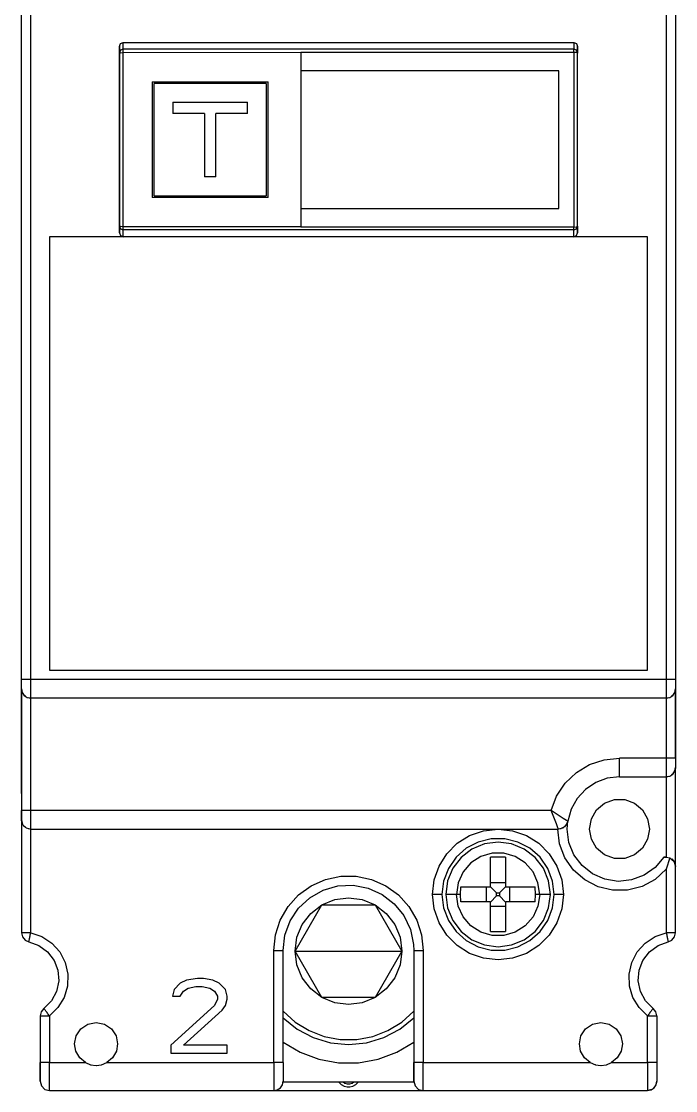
# Model space of a CAD drawing. Header units: millimetres. Extents: x 0 to 35, y 0 to 140.
# Drawn here: x 0 to 35, y 0 to 57.2 of the extents above; entities that cross this region are included whole.
import ezdxf

# ---------------------------------------------------------------- set-up
doc = ezdxf.new("R2010")
doc.units = ezdxf.units.MM

# ---------------------------------------------------------------- blocks, each defined once
blk = doc.blocks.new('CHINT_bea63aa660085c2e9acb152fd5084eff_FACE_0')
at = {"color": 141, "linetype": 'Continuous', "true_color": 0x40d9ff}
for p, q in [((29.75, 46.276), (29.75, 55.524)), ((7, 54), (13.2, 54)), ((13.1, 53.9), (7.1, 53.9)), ((8.1, 52.9), (12.1, 52.9)), ((9.8, 52.3), (8.1, 52.3)), ((12.1, 52.3), (10.4, 52.3)), ((10.4, 48.9), (9.8, 48.9)), ((13.2, 47.8), (7, 47.8)), ((7.1, 47.9), (13.1, 47.9)), ((14.95, 46.227), (5.45, 46.23)), ((0, 15.9), (0, 22)), ((0.212, 21.091), (0.116, 21.18)), ((34.884, 21.18), (34.788, 21.091)), ((35, 17.3), (34.98, 17.159)), ((32, 16.8), (34.5, 16.8)), ((34.641, 16.82), (34.5, 16.8)), ((34.5, 16.8), (34.5, 12.5)), ((34.884, 16.98), (34.788, 16.891)), ((29.2, 14), (29.232, 14.424)), ((0.212, 14.091), (0.116, 14.18)), ((0.202, 14.099), (0.202, 14.099)), ((0.5, 14), (0.359, 14.02)), ((0.5, 14), (28.738, 14)), ((0.5, 8.449), (0.5, 14)), ((28.873, 14.018), (28.738, 14)), ((25.9, 12.486), (25.1, 12.486)), ((34.5, 12.5), (34.364, 12.5)), ((34.5, 12.5), (34.696, 12.46)), ((34.5, 11.846), (34.5, 8.449)), ((24.872, 10.9), (24.872, 10.1)), ((25.423, 10.577), (25.094, 10.906)), ((25.9, 11.128), (25.1, 11.128)), ((25.906, 10.906), (25.577, 10.577)), ((26.128, 10.1), (26.128, 10.9)), ((25.094, 10.094), (25.423, 10.423)), ((25.423, 10.577), (25.577, 10.577)), ((25.423, 10.423), (25.423, 10.577)), ((25.577, 10.423), (25.423, 10.423)), ((25.577, 10.577), (25.577, 10.423)), ((25.577, 10.423), (25.906, 10.094)), ((25.1, 9.872), (25.9, 9.872)), ((25.1, 8.514), (25.9, 8.514)), ((14, 1.5), (14, 7.5)), ((1, 4), (1, 1.5)), ((3.692, 1.392), (3.706, 1.388)), ((4, 1.35), (4.011, 1.35)), ((4.294, 1.388), (4.294, 1.388)), ((30.692, 1.392), (30.706, 1.388)), ((31, 1.35), (31.011, 1.35)), ((31.294, 1.388), (31.294, 1.388)), ((13.999, 0.466), (21.001, 0.466))]:
    blk.add_line(p, q, dxfattribs=at)
for points in [[(0, 22), (0, 118), (0, 118)], [(0.5, 118), (34.5, 118), (34.5, 22), (0.5, 22), (0.5, 118)], [(35, 118), (35, 22), (35, 22), (35, 17.8), (35, 17.8), (35, 21.5), (34.98, 21.359)], [(5.25, 55.893), (5.308, 56.038), (5.45, 56.1)], [(5.45, 56.1), (29.55, 56.1), (29.55, 55.737), (5.45, 55.737), (5.45, 56.1)], [(29.55, 56.1), (29.692, 56.038), (29.75, 55.893)], [(5.25, 55.545), (5.25, 55.893), (5.25, 45.907), (5.25, 46.255)], [(5.45, 55.737), (5.309, 55.681), (5.25, 55.545)], [(5.25, 55.489), (5.309, 55.546), (5.45, 55.57)], [(5.25, 55.489), (5.25, 55.494), (5.25, 55.5), (5.25, 55.505), (5.25, 55.51), (5.25, 55.515), (5.25, 55.52), (5.25, 55.524), (5.25, 55.528), (5.25, 55.532), (5.25, 55.535), (5.25, 55.538), (5.25, 55.54), (5.25, 55.543), (5.25, 55.545)], [(5.25, 55.545), (5.25, 55.524), (5.25, 55.489)], [(5.45, 55.57), (5.45, 55.587), (5.45, 55.604), (5.45, 55.619), (5.45, 55.635), (5.45, 55.649), (5.45, 55.663), (5.45, 55.676), (5.45, 55.687), (5.45, 55.698), (5.45, 55.708), (5.45, 55.717), (5.45, 55.725), (5.45, 55.732), (5.45, 55.737)], [(5.45, 55.57), (14.95, 55.573), (14.95, 55.589), (29.55, 55.589), (29.55, 46.211), (14.95, 46.211), (14.95, 46.217)], [(5.45, 50.9), (5.45, 51.243), (5.45, 51.587), (5.45, 51.929), (5.45, 52.271), (5.45, 52.611), (5.45, 52.95), (5.45, 53.287), (5.45, 53.622), (5.45, 53.954), (5.45, 54.284), (5.45, 54.611), (5.45, 54.934), (5.45, 55.254), (5.45, 55.57)], [(14.95, 55.574), (14.95, 55.258), (14.95, 54.938), (14.95, 54.614), (14.95, 54.287), (14.95, 53.957), (14.95, 53.624), (14.95, 53.289), (14.95, 52.952), (14.95, 52.613), (14.95, 52.272), (14.95, 51.93), (14.95, 51.587), (14.95, 51.244), (14.95, 50.9)], [(29.55, 55.589), (29.55, 55.604), (29.55, 55.619), (29.55, 55.633), (29.55, 55.646), (29.55, 55.659), (29.55, 55.671), (29.55, 55.682), (29.55, 55.693), (29.55, 55.702), (29.55, 55.711), (29.55, 55.719), (29.55, 55.726), (29.55, 55.732), (29.55, 55.737)], [(29.75, 55.545), (29.691, 55.681), (29.55, 55.737)], [(29.55, 55.589), (29.696, 55.572), (29.75, 55.524)], [(29.75, 46.255), (29.75, 45.907), (29.75, 55.893), (29.75, 55.545)], [(29.75, 55.545), (29.75, 55.544), (29.75, 55.543), (29.75, 55.542), (29.75, 55.541), (29.75, 55.539), (29.75, 55.538), (29.75, 55.537), (29.75, 55.535), (29.75, 55.533), (29.75, 55.532), (29.75, 55.53), (29.75, 55.528), (29.75, 55.526), (29.75, 55.524)], [(5.25, 46.311), (5.25, 46.936), (5.25, 47.575), (5.25, 48.225), (5.25, 48.886), (5.25, 49.553), (5.25, 50.225), (5.25, 50.9), (5.25, 51.575), (5.25, 52.247), (5.25, 52.914), (5.25, 53.575), (5.25, 54.225), (5.25, 54.864), (5.25, 55.489)], [(14.95, 47.211), (28.75, 47.211), (28.75, 54.589), (14.95, 54.589)], [(7, 54), (7, 53.784), (7, 53.566), (7, 53.347), (7, 53.128), (7, 52.907), (7, 52.686), (7, 52.465), (7, 52.242), (7, 52.019), (7, 51.796), (7, 51.572), (7, 51.348), (7, 51.124), (7, 50.9)], [(7.1, 50.9), (7.1, 51.116), (7.1, 51.332), (7.1, 51.548), (7.1, 51.763), (7.1, 51.979), (7.1, 52.194), (7.1, 52.409), (7.1, 52.623), (7.1, 52.837), (7.1, 53.051), (7.1, 53.264), (7.1, 53.477), (7.1, 53.689), (7.1, 53.9)], [(13.1, 53.9), (13.1, 53.689), (13.1, 53.477), (13.1, 53.264), (13.1, 53.051), (13.1, 52.837), (13.1, 52.623), (13.1, 52.409), (13.1, 52.194), (13.1, 51.979), (13.1, 51.763), (13.1, 51.548), (13.1, 51.332), (13.1, 51.116), (13.1, 50.9)], [(13.2, 50.9), (13.2, 51.124), (13.2, 51.348), (13.2, 51.572), (13.2, 51.796), (13.2, 52.019), (13.2, 52.242), (13.2, 52.465), (13.2, 52.686), (13.2, 52.907), (13.2, 53.128), (13.2, 53.347), (13.2, 53.566), (13.2, 53.784), (13.2, 54)], [(8.1, 52.9), (8.1, 52.857), (8.1, 52.814), (8.1, 52.772), (8.1, 52.729), (8.1, 52.686), (8.1, 52.643), (8.1, 52.6), (8.1, 52.558), (8.1, 52.515), (8.1, 52.472), (8.1, 52.429), (8.1, 52.386), (8.1, 52.343), (8.1, 52.3)], [(12.1, 52.3), (12.1, 52.343), (12.1, 52.386), (12.1, 52.429), (12.1, 52.472), (12.1, 52.515), (12.1, 52.558), (12.1, 52.6), (12.1, 52.643), (12.1, 52.686), (12.1, 52.729), (12.1, 52.772), (12.1, 52.814), (12.1, 52.857), (12.1, 52.9)], [(9.8, 52.3), (9.8, 52.2), (9.8, 52.101), (9.8, 52.001), (9.8, 51.901), (9.8, 51.801), (9.8, 51.701), (9.8, 51.601), (9.8, 51.501), (9.8, 51.401), (9.8, 51.301), (9.8, 51.2), (9.8, 51.1), (9.8, 51), (9.8, 50.9)], [(10.4, 50.9), (10.4, 51), (10.4, 51.1), (10.4, 51.2), (10.4, 51.301), (10.4, 51.401), (10.4, 51.501), (10.4, 51.601), (10.4, 51.701), (10.4, 51.801), (10.4, 51.901), (10.4, 52.001), (10.4, 52.101), (10.4, 52.2), (10.4, 52.3)], [(5.45, 46.23), (5.45, 46.546), (5.45, 46.866), (5.45, 47.189), (5.45, 47.516), (5.45, 47.846), (5.45, 48.178), (5.45, 48.513), (5.45, 48.85), (5.45, 49.189), (5.45, 49.529), (5.45, 49.871), (5.45, 50.213), (5.45, 50.557), (5.45, 50.9)], [(7, 50.9), (7, 50.676), (7, 50.452), (7, 50.228), (7, 50.004), (7, 49.781), (7, 49.558), (7, 49.335), (7, 49.114), (7, 48.893), (7, 48.672), (7, 48.453), (7, 48.234), (7, 48.016), (7, 47.8)], [(7.1, 47.9), (7.1, 48.111), (7.1, 48.323), (7.1, 48.536), (7.1, 48.749), (7.1, 48.963), (7.1, 49.177), (7.1, 49.391), (7.1, 49.606), (7.1, 49.821), (7.1, 50.037), (7.1, 50.252), (7.1, 50.468), (7.1, 50.684), (7.1, 50.9)], [(9.8, 50.9), (9.8, 50.757), (9.8, 50.613), (9.8, 50.47), (9.8, 50.327), (9.8, 50.184), (9.8, 50.04), (9.8, 49.897), (9.8, 49.755), (9.8, 49.612), (9.8, 49.469), (9.8, 49.327), (9.8, 49.184), (9.8, 49.042), (9.8, 48.9)], [(10.4, 48.9), (10.4, 49.042), (10.4, 49.184), (10.4, 49.327), (10.4, 49.469), (10.4, 49.612), (10.4, 49.755), (10.4, 49.897), (10.4, 50.04), (10.4, 50.184), (10.4, 50.327), (10.4, 50.47), (10.4, 50.613), (10.4, 50.757), (10.4, 50.9)], [(13.1, 50.9), (13.1, 50.684), (13.1, 50.468), (13.1, 50.252), (13.1, 50.037), (13.1, 49.821), (13.1, 49.606), (13.1, 49.391), (13.1, 49.177), (13.1, 48.963), (13.1, 48.749), (13.1, 48.536), (13.1, 48.323), (13.1, 48.111), (13.1, 47.9)], [(13.2, 47.8), (13.2, 48.016), (13.2, 48.234), (13.2, 48.453), (13.2, 48.672), (13.2, 48.893), (13.2, 49.114), (13.2, 49.335), (13.2, 49.558), (13.2, 49.781), (13.2, 50.004), (13.2, 50.228), (13.2, 50.452), (13.2, 50.676), (13.2, 50.9)], [(14.95, 50.9), (14.95, 50.556), (14.95, 50.211), (14.95, 49.868), (14.95, 49.525), (14.95, 49.184), (14.95, 48.844), (14.95, 48.506), (14.95, 48.17), (14.95, 47.837), (14.95, 47.506), (14.95, 47.178), (14.95, 46.854), (14.95, 46.533), (14.95, 46.217)], [(5.25, 46.255), (5.25, 46.257), (5.25, 46.259), (5.25, 46.262), (5.25, 46.265), (5.25, 46.268), (5.25, 46.272), (5.25, 46.276), (5.25, 46.28), (5.25, 46.285), (5.25, 46.29), (5.25, 46.295), (5.25, 46.3), (5.25, 46.306), (5.25, 46.311)], [(5.25, 46.255), (5.25, 46.276), (5.25, 46.311)], [(5.45, 46.23), (5.309, 46.254), (5.25, 46.311)], [(5.25, 46.255), (5.309, 46.119), (5.45, 46.063)], [(5.25, 45.907), (5.308, 45.762), (5.45, 45.7)], [(5.45, 46.063), (5.45, 46.068), (5.45, 46.075), (5.45, 46.083), (5.45, 46.092), (5.45, 46.102), (5.45, 46.113), (5.45, 46.124), (5.45, 46.137), (5.45, 46.151), (5.45, 46.165), (5.45, 46.181), (5.45, 46.196), (5.45, 46.213), (5.45, 46.23)], [(29.55, 45.7), (5.45, 45.7), (5.45, 46.063)], [(29.55, 45.7), (29.55, 46.063), (5.45, 46.063)], [(29.55, 46.211), (29.691, 46.227), (29.75, 46.276)], [(29.55, 46.063), (29.691, 46.119), (29.75, 46.255)], [(29.55, 46.063), (29.55, 46.068), (29.55, 46.074), (29.55, 46.081), (29.55, 46.089), (29.55, 46.098), (29.55, 46.107), (29.55, 46.118), (29.55, 46.129), (29.55, 46.141), (29.55, 46.154), (29.55, 46.167), (29.55, 46.181), (29.55, 46.196), (29.55, 46.211)], [(29.55, 45.7), (29.692, 45.762), (29.75, 45.907)], [(29.75, 46.276), (29.75, 46.274), (29.75, 46.272), (29.75, 46.27), (29.75, 46.268), (29.75, 46.267), (29.75, 46.265), (29.75, 46.263), (29.75, 46.262), (29.75, 46.261), (29.75, 46.259), (29.75, 46.258), (29.75, 46.257), (29.75, 46.256), (29.75, 46.255)], [(5.45, 45.7), (1.5, 45.7), (1.5, 22.5), (33.5, 22.5), (33.5, 45.7), (29.55, 45.7)], [(0, 21.5), (0, 21.503), (0, 21.513), (0, 21.528), (0, 21.55), (0, 21.577), (0, 21.609), (0, 21.646), (0, 21.688), (0, 21.734), (0, 21.783), (0, 21.835), (0, 21.889), (0, 21.944), (0, 22)], [(0.5, 22), (0.444, 22), (0.389, 22), (0.335, 22), (0.283, 22), (0.234, 22), (0.188, 22), (0.146, 22), (0.109, 22), (0.077, 22), (0.05, 22), (0.028, 22), (0.013, 22), (0.003, 22), (0, 22)], [(0.5, 21), (0.5, 21.006), (0.5, 21.025), (0.5, 21.056), (0.5, 21.099), (0.5, 21.153), (0.5, 21.218), (0.5, 21.293), (0.5, 21.377), (0.5, 21.468), (0.5, 21.566), (0.5, 21.67), (0.5, 21.777), (0.5, 21.888), (0.5, 22)], [(35, 22), (34.962, 22), (34.854, 22), (34.5, 22)], [(34.5, 22), (34.5, 21.888), (34.5, 21.777), (34.5, 21.67), (34.5, 21.566), (34.5, 21.468), (34.5, 21.377), (34.5, 21.293), (34.5, 21.218), (34.5, 21.153), (34.5, 21.099), (34.5, 21.056), (34.5, 21.025), (34.5, 21.006), (34.5, 21)], [(35, 22), (35, 21.944), (35, 21.889), (35, 21.835), (35, 21.783), (35, 21.734), (35, 21.688), (35, 21.646), (35, 21.609), (35, 21.577), (35, 21.55), (35, 21.528), (35, 21.513), (35, 21.503), (35, 21.5)], [(35, 22), (35, 21.646), (35, 21.538), (35, 21.5)], [(0, 21.5), (0, 15), (0, 15)], [(0, 21.5), (0.038, 21.309), (0.146, 21.146), (0.309, 21.038), (0.5, 21)], [(34.5, 21), (34.691, 21.038), (34.854, 21.146), (34.962, 21.309), (35, 21.5)], [(34.641, 21.02), (34.5, 21), (0.5, 21), (0.359, 21.02)], [(28.334, 15), (0.5, 15), (0.5, 21)], [(34.5, 21), (34.5, 17.8), (32, 17.8)], [(28.334, 15), (28.636, 15.767), (29.096, 16.451), (29.693, 17.02), (30.399, 17.446), (31.18, 17.711), (32, 17.8)], [(32, 16.8), (32, 16.806), (32, 16.825), (32, 16.856), (32, 16.899), (32, 16.953), (32, 17.018), (32, 17.093), (32, 17.177), (32, 17.268), (32, 17.366), (32, 17.47), (32, 17.577), (32, 17.688), (32, 17.8)], [(35, 17.8), (34.962, 17.8), (34.854, 17.8), (34.5, 17.8)], [(34.5, 17.8), (34.5, 17.688), (34.5, 17.577), (34.5, 17.47), (34.5, 17.366), (34.5, 17.268), (34.5, 17.177), (34.5, 17.093), (34.5, 17.018), (34.5, 16.953), (34.5, 16.899), (34.5, 16.856), (34.5, 16.825), (34.5, 16.806), (34.5, 16.8)], [(35, 17.8), (35, 17.744), (35, 17.689), (35, 17.635), (35, 17.583), (35, 17.534), (35, 17.488), (35, 17.446), (35, 17.409), (35, 17.377), (35, 17.35), (35, 17.328), (35, 17.313), (35, 17.303), (35, 17.3)], [(35, 17.8), (35, 17.446), (35, 17.337), (35, 17.3)], [(34.5, 16.8), (34.691, 16.838), (34.854, 16.946), (34.962, 17.109), (35, 17.3)], [(35, 8.449), (35, 12), (35, 17.3)], [(32, 16.8), (31.344, 16.722), (30.725, 16.493), (30.176, 16.125), (29.729, 15.638), (29.409, 15.061), (29.232, 14.424)], [(30.4, 14), (30.496, 14.547), (30.774, 15.028), (31.2, 15.386), (31.722, 15.576), (32.278, 15.576), (32.8, 15.386), (33.226, 15.028), (33.504, 14.547), (33.6, 14)], [(0, 14.5), (0, 14.503), (0, 14.513), (0, 14.528), (0, 14.55), (0, 14.577), (0, 14.609), (0, 14.646), (0, 14.688), (0, 14.734), (0, 14.783), (0, 14.835), (0, 14.889), (0, 14.944), (0, 15)], [(0, 15), (0, 14.649), (0, 14.539), (0, 14.5)], [(0.5, 15), (0.146, 15), (0.038, 15), (0, 15)], [(0.5, 14), (0.5, 14.006), (0.5, 14.025), (0.5, 14.056), (0.5, 14.099), (0.5, 14.153), (0.5, 14.218), (0.5, 14.293), (0.5, 14.377), (0.5, 14.468), (0.5, 14.566), (0.5, 14.67), (0.5, 14.777), (0.5, 14.888), (0.5, 15)], [(28.738, 14), (28.708, 14.069), (28.622, 14.276), (28.334, 15)], [(29.232, 14.424), (29.167, 14.461), (28.976, 14.572), (28.334, 15)], [(0.02, 14.359), (0, 14.5), (0, 8.449)], [(0, 14.5), (0.067, 14.25), (0.25, 14.067), (0.5, 14)], [(29.232, 14.424), (29.205, 14.32), (29.064, 14.121), (28.842, 14.011), (28.738, 14)], [(29.232, 14.424), (29.144, 14.207), (28.966, 14.055), (28.738, 14)], [(29.232, 14.424), (29.152, 14.22), (29.001, 14.075)], [(0.5, 14), (25.5, 14), (25.5, 14), (25.5, 14), (28.7, 14)], [(22, 10.5), (22.088, 11.279), (22.347, 12.019), (22.764, 12.682), (23.318, 13.236), (23.981, 13.653), (24.721, 13.912), (25.5, 14)], [(25.5, 14), (26.279, 13.912), (27.019, 13.653), (27.682, 13.236), (28.236, 12.682), (28.653, 12.019), (28.912, 11.279), (29, 10.5)], [(34.5, 11.846), (33.908, 11.308), (33.204, 10.928), (32.429, 10.728), (31.629, 10.721), (30.851, 10.906), (30.14, 11.274), (29.539, 11.802), (29.082, 12.458), (28.797, 13.206), (28.7, 14)], [(34.364, 12.5), (33.904, 11.947), (33.318, 11.53), (32.645, 11.275), (31.93, 11.201), (31.219, 11.311), (30.56, 11.599), (29.995, 12.045), (29.564, 12.62), (29.292, 13.287), (29.2, 14)], [(33.6, 14), (33.504, 13.453), (33.226, 12.972), (32.8, 12.614), (32.278, 12.424), (31.722, 12.424), (31.2, 12.614), (30.774, 12.972), (30.496, 13.453), (30.4, 14)], [(28.5, 10.5), (28.413, 11.218), (28.156, 11.894), (27.746, 12.489), (27.204, 12.969), (26.564, 13.305), (25.862, 13.478), (25.138, 13.478), (24.436, 13.305), (23.796, 12.969), (23.254, 12.489), (22.844, 11.894), (22.587, 11.218), (22.5, 10.5)], [(28.3, 10.5), (28.205, 11.225), (27.925, 11.9), (27.48, 12.48), (26.9, 12.925), (26.225, 13.205), (25.5, 13.3), (24.775, 13.205), (24.1, 12.925), (23.52, 12.48), (23.075, 11.9), (22.795, 11.225), (22.7, 10.5)], [(27.728, 10.5), (27.638, 11.128), (27.374, 11.704), (26.959, 12.184), (26.425, 12.526), (25.817, 12.705), (25.183, 12.705), (24.575, 12.526), (24.041, 12.184), (23.626, 11.704), (23.362, 11.128), (23.272, 10.5)], [(25.1, 10.92), (25.1, 11.037), (25.1, 11.153), (25.1, 11.269), (25.1, 11.385), (25.1, 11.499), (25.1, 11.613), (25.1, 11.726), (25.1, 11.838), (25.1, 11.949), (25.1, 12.059), (25.1, 12.168), (25.1, 12.275), (25.1, 12.381), (25.1, 12.486)], [(25.9, 12.486), (25.9, 12.381), (25.9, 12.275), (25.9, 12.168), (25.9, 12.059), (25.9, 11.949), (25.9, 11.838), (25.9, 11.726), (25.9, 11.613), (25.9, 11.499), (25.9, 11.385), (25.9, 11.269), (25.9, 11.153), (25.9, 11.037), (25.9, 10.92)], [(34.364, 12.5), (34.402, 12.5), (34.5, 12.5)], [(34.5, 12.5), (34.696, 12.46), (34.5, 11.846)], [(34.696, 12.46), (34.912, 12.283), (35, 12)], [(34.793, 12.405), (34.942, 12.235), (35, 12)], [(13.5, 7.5), (13.587, 8.332), (13.846, 9.127), (14.264, 9.851), (14.823, 10.473), (15.5, 10.964), (16.264, 11.304), (17.082, 11.478), (17.918, 11.478), (18.736, 11.304), (19.5, 10.964), (20.177, 10.473), (20.736, 9.851), (21.154, 9.127), (21.413, 8.332), (21.5, 7.5)], [(14, 7.5), (14.096, 8.313), (14.378, 9.082), (14.83, 9.764), (15.429, 10.322), (16.141, 10.726), (16.928, 10.953), (17.745, 10.991), (18.55, 10.839), (19.297, 10.504), (19.945, 10.004), (20.46, 9.368), (20.813, 8.629), (20.985, 7.829)], [(23.514, 10.1), (23.5, 10.5), (23.514, 10.9)], [(23.514, 10.9), (23.619, 10.9), (23.725, 10.9), (23.832, 10.9), (23.941, 10.9), (24.051, 10.9), (24.162, 10.9), (24.274, 10.9), (24.387, 10.9), (24.501, 10.9), (24.615, 10.9), (24.731, 10.9), (24.847, 10.9), (24.963, 10.9), (25.08, 10.9)], [(25.094, 10.906), (25.1, 10.92), (25.08, 10.9), (25.094, 10.906)], [(25.906, 10.906), (25.92, 10.9), (25.9, 10.92), (25.906, 10.906)], [(25.92, 10.9), (26.037, 10.9), (26.153, 10.9), (26.269, 10.9), (26.385, 10.9), (26.499, 10.9), (26.613, 10.9), (26.726, 10.9), (26.838, 10.9), (26.949, 10.9), (27.059, 10.9), (27.168, 10.9), (27.275, 10.9), (27.381, 10.9), (27.486, 10.9)], [(27.486, 10.1), (27.5, 10.5), (27.486, 10.9)], [(16.07, 9.942), (16.76, 10.228), (17.5, 10.326), (18.24, 10.228), (18.93, 9.942)], [(29, 10.5), (28.912, 9.721), (28.653, 8.981), (28.236, 8.318), (27.682, 7.764), (27.019, 7.347), (26.279, 7.088), (25.5, 7), (24.721, 7.088), (23.981, 7.347), (23.318, 7.764), (22.764, 8.318), (22.347, 8.981), (22.088, 9.721), (22, 10.5)], [(22.5, 10.5), (22.497, 10.5), (22.487, 10.5), (22.472, 10.5), (22.45, 10.5), (22.423, 10.5), (22.391, 10.5), (22.354, 10.5), (22.312, 10.5), (22.266, 10.5), (22.217, 10.5), (22.165, 10.5), (22.111, 10.5), (22.056, 10.5), (22, 10.5)], [(22.5, 10.5), (22.587, 9.782), (22.844, 9.106), (23.254, 8.511), (23.796, 8.031), (24.436, 7.695), (25.138, 7.522), (25.862, 7.522), (26.564, 7.695), (27.204, 8.031), (27.746, 8.511), (28.156, 9.106), (28.413, 9.782), (28.5, 10.5)], [(22.7, 10.5), (22.795, 9.775), (23.075, 9.1), (23.52, 8.52), (24.1, 8.075), (24.775, 7.795), (25.5, 7.7), (26.225, 7.795), (26.9, 8.075), (27.48, 8.52), (27.925, 9.1), (28.205, 9.775), (28.3, 10.5)], [(23.272, 10.5), (23.199, 10.5), (23.13, 10.5), (23.065, 10.5), (23.005, 10.5), (22.949, 10.5), (22.898, 10.5), (22.853, 10.5), (22.813, 10.5), (22.779, 10.5), (22.751, 10.5), (22.729, 10.5), (22.713, 10.5), (22.703, 10.5), (22.7, 10.5)], [(27.728, 10.5), (27.638, 9.872), (27.374, 9.296), (26.959, 8.816), (26.425, 8.474), (25.817, 8.295), (25.183, 8.295), (24.575, 8.474), (24.041, 8.816), (23.626, 9.296), (23.362, 9.872), (23.272, 10.5)], [(23.5, 10.5), (23.483, 10.5), (23.467, 10.5), (23.451, 10.5), (23.434, 10.5), (23.418, 10.5), (23.401, 10.5), (23.385, 10.5), (23.369, 10.5), (23.353, 10.5), (23.336, 10.5), (23.32, 10.5), (23.304, 10.5), (23.288, 10.5), (23.272, 10.5)], [(27.728, 10.5), (27.712, 10.5), (27.696, 10.5), (27.68, 10.5), (27.664, 10.5), (27.647, 10.5), (27.631, 10.5), (27.615, 10.5), (27.599, 10.5), (27.582, 10.5), (27.566, 10.5), (27.549, 10.5), (27.533, 10.5), (27.517, 10.5), (27.5, 10.5)], [(28.3, 10.5), (28.297, 10.5), (28.287, 10.5), (28.271, 10.5), (28.249, 10.5), (28.221, 10.5), (28.187, 10.5), (28.147, 10.5), (28.102, 10.5), (28.051, 10.5), (27.995, 10.5), (27.935, 10.5), (27.87, 10.5), (27.801, 10.5), (27.728, 10.5)], [(29, 10.5), (28.944, 10.5), (28.889, 10.5), (28.835, 10.5), (28.783, 10.5), (28.734, 10.5), (28.688, 10.5), (28.646, 10.5), (28.609, 10.5), (28.577, 10.5), (28.55, 10.5), (28.528, 10.5), (28.513, 10.5), (28.503, 10.5), (28.5, 10.5)], [(14.64, 7.466), (16.07, 9.942), (18.93, 9.942), (20.36, 7.466)], [(14.64, 7.466), (14.737, 8.206), (15.023, 8.896), (15.478, 9.488), (16.07, 9.942)], [(18.93, 9.942), (19.522, 9.488), (19.977, 8.896), (20.263, 8.206), (20.36, 7.466)], [(25.08, 10.1), (24.963, 10.1), (24.847, 10.1), (24.731, 10.1), (24.615, 10.1), (24.501, 10.1), (24.387, 10.1), (24.274, 10.1), (24.162, 10.1), (24.051, 10.1), (23.941, 10.1), (23.832, 10.1), (23.725, 10.1), (23.619, 10.1), (23.514, 10.1)], [(25.094, 10.094), (25.1, 10.08), (25.08, 10.1), (25.094, 10.094)], [(25.1, 8.514), (25.1, 8.619), (25.1, 8.725), (25.1, 8.832), (25.1, 8.941), (25.1, 9.051), (25.1, 9.162), (25.1, 9.274), (25.1, 9.387), (25.1, 9.501), (25.1, 9.615), (25.1, 9.731), (25.1, 9.847), (25.1, 9.963), (25.1, 10.08)], [(25.906, 10.094), (25.9, 10.08), (25.92, 10.1), (25.906, 10.094)], [(25.9, 10.08), (25.9, 9.963), (25.9, 9.847), (25.9, 9.731), (25.9, 9.615), (25.9, 9.501), (25.9, 9.387), (25.9, 9.274), (25.9, 9.162), (25.9, 9.051), (25.9, 8.941), (25.9, 8.832), (25.9, 8.725), (25.9, 8.619), (25.9, 8.514)], [(27.486, 10.1), (27.381, 10.1), (27.275, 10.1), (27.168, 10.1), (27.059, 10.1), (26.949, 10.1), (26.838, 10.1), (26.726, 10.1), (26.613, 10.1), (26.499, 10.1), (26.385, 10.1), (26.269, 10.1), (26.153, 10.1), (26.037, 10.1), (25.92, 10.1)], [(0, 8.449), (0.051, 8.229), (0.194, 8.054), (0.4, 7.96)], [(0.5, 8.449), (0.444, 8.449), (0.389, 8.449), (0.335, 8.449), (0.283, 8.449), (0.234, 8.449), (0.188, 8.449), (0.146, 8.449), (0.109, 8.449), (0.077, 8.449), (0.05, 8.449), (0.028, 8.449), (0.013, 8.449), (0.003, 8.449), (0, 8.449)], [(0.4, 7.96), (0.401, 7.963), (0.403, 7.972), (0.406, 7.987), (0.41, 8.008), (0.415, 8.035), (0.422, 8.066), (0.429, 8.103), (0.438, 8.144), (0.447, 8.189), (0.457, 8.237), (0.467, 8.288), (0.478, 8.34), (0.489, 8.395), (0.5, 8.449)], [(0.5, 8.449), (1.102, 8.244), (1.633, 7.893), (2.058, 7.42), (2.35, 6.854), (2.489, 6.233), (2.467, 5.597), (2.286, 4.988), (1.956, 4.443), (1.5, 4)], [(33.5, 4), (33.044, 4.443), (32.714, 4.988), (32.533, 5.597), (32.511, 6.233), (32.65, 6.854), (32.942, 7.42), (33.367, 7.893), (33.898, 8.244), (34.5, 8.449)], [(35, 8.449), (34.997, 8.449), (34.987, 8.449), (34.972, 8.449), (34.95, 8.449), (34.923, 8.449), (34.891, 8.449), (34.854, 8.449), (34.812, 8.449), (34.766, 8.449), (34.717, 8.449), (34.665, 8.449), (34.611, 8.449), (34.556, 8.449), (34.5, 8.449)], [(34.5, 8.449), (34.511, 8.395), (34.522, 8.34), (34.533, 8.288), (34.543, 8.237), (34.553, 8.189), (34.562, 8.144), (34.571, 8.103), (34.578, 8.066), (34.585, 8.035), (34.59, 8.008), (34.594, 7.987), (34.597, 7.972), (34.599, 7.963), (34.6, 7.96)], [(34.6, 7.96), (34.806, 8.054), (34.949, 8.229), (35, 8.449)], [(0.4, 7.96), (0.939, 7.766), (1.4, 7.428), (1.747, 6.973), (1.951, 6.439), (1.996, 5.868), (1.877, 5.308), (1.604, 4.805), (1.2, 4.4)], [(4.568, 1.5), (13.5, 1.5), (13.5, 7.5)], [(13.5, 7.5), (13.556, 7.5), (13.611, 7.5), (13.665, 7.5), (13.717, 7.5), (13.766, 7.5), (13.812, 7.5), (13.854, 7.5), (13.891, 7.5), (13.923, 7.5), (13.95, 7.5), (13.972, 7.5), (13.987, 7.5), (13.997, 7.5), (14, 7.5)], [(20.36, 7.466), (18.93, 4.989), (16.07, 4.989), (14.64, 7.466)], [(14.64, 7.466), (17.5, 7.466), (20.36, 7.466)], [(16.07, 4.989), (15.478, 5.443), (15.023, 6.036), (14.737, 6.725), (14.64, 7.466)], [(20.36, 7.466), (20.263, 6.725), (19.977, 6.036), (19.522, 5.443), (18.93, 4.989)], [(20.985, 7.829), (21, 7.5), (21, 1.5)], [(21, 7.5), (21.003, 7.5), (21.013, 7.5), (21.028, 7.5), (21.05, 7.5), (21.077, 7.5), (21.109, 7.5), (21.146, 7.5), (21.188, 7.5), (21.234, 7.5), (21.283, 7.5), (21.335, 7.5), (21.389, 7.5), (21.444, 7.5), (21.5, 7.5)], [(21.5, 7.5), (21.5, 1.5), (30.432, 1.5)], [(33.8, 4.4), (33.396, 4.805), (33.123, 5.308), (33.004, 5.868), (33.049, 6.439), (33.253, 6.973), (33.6, 7.428), (34.061, 7.766), (34.6, 7.96)], [(8, 2), (11, 2), (11, 2.426), (8.667, 2.426), (10.75, 4.298), (10.917, 4.553), (11, 4.894), (11, 5.064), (10.917, 5.404), (10.583, 5.745), (10.25, 5.915), (9.75, 6), (9.417, 6), (8.833, 5.915), (8.5, 5.745), (8.167, 5.404), (8.083, 5.064), (8.5, 5.064), (8.667, 5.319), (8.917, 5.489), (9.333, 5.574), (9.667, 5.574), (10.083, 5.489), (10.333, 5.319), (10.5, 5.064), (10.5, 4.894), (10.333, 4.553), (8, 2.426), (8, 2)], [(18.93, 4.989), (18.24, 4.703), (17.5, 4.606), (16.76, 4.703), (16.07, 4.989)], [(1.2, 4.4), (1.053, 4.224), (1, 4)], [(1.5, 4), (1.466, 4.045), (1.433, 4.089), (1.401, 4.132), (1.37, 4.174), (1.34, 4.213), (1.313, 4.249), (1.288, 4.283), (1.265, 4.313), (1.246, 4.339), (1.23, 4.36), (1.217, 4.378), (1.208, 4.39), (1.202, 4.397), (1.2, 4.4)], [(14, 4.254), (14.647, 3.668), (15.39, 3.21), (16.205, 2.895), (17.063, 2.736), (17.937, 2.736), (18.795, 2.895), (19.61, 3.21), (20.353, 3.668), (21, 4.254)], [(33.8, 4.4), (33.798, 4.397), (33.792, 4.39), (33.783, 4.378), (33.77, 4.36), (33.754, 4.339), (33.735, 4.313), (33.712, 4.283), (33.687, 4.249), (33.66, 4.213), (33.63, 4.174), (33.599, 4.132), (33.567, 4.089), (33.534, 4.045), (33.5, 4)], [(34, 4), (33.947, 4.224), (33.8, 4.4)], [(1, 4), (1.003, 4), (1.013, 4), (1.028, 4), (1.05, 4), (1.077, 4), (1.109, 4), (1.146, 4), (1.188, 4), (1.234, 4), (1.283, 4), (1.335, 4), (1.389, 4), (1.444, 4), (1.5, 4)], [(1.5, 4), (1.5, 1.5), (3.432, 1.5)], [(2.85, 2.5), (2.938, 2.94), (3.187, 3.313), (3.56, 3.562), (4, 3.65), (4.44, 3.562), (4.813, 3.313), (5.062, 2.94), (5.15, 2.5)], [(14, 3.895), (14.753, 3.287), (15.61, 2.837), (16.537, 2.559), (17.5, 2.466), (18.463, 2.559), (19.39, 2.837), (20.247, 3.287), (21, 3.895)], [(29.85, 2.5), (29.938, 2.94), (30.187, 3.313), (30.56, 3.562), (31, 3.65), (31.44, 3.562), (31.813, 3.313), (32.062, 2.94), (32.15, 2.5)], [(31.568, 1.5), (33.5, 1.5), (33.5, 4)], [(33.5, 4), (33.556, 4), (33.611, 4), (33.665, 4), (33.717, 4), (33.766, 4), (33.812, 4), (33.854, 4), (33.891, 4), (33.923, 4), (33.95, 4), (33.972, 4), (33.987, 4), (33.997, 4), (34, 4)], [(34, 4), (34, 1.5), (34, 1.5), (34, 0.5)], [(3.432, 1.5), (3.123, 1.757), (2.92, 2.104), (2.85, 2.5)], [(5.15, 2.5), (5.08, 2.104), (4.877, 1.757), (4.568, 1.5)], [(14, 2.592), (14.918, 2.05), (15.917, 1.678), (16.967, 1.489), (18.033, 1.489), (19.083, 1.678), (20.082, 2.05), (21, 2.592)], [(30.432, 1.5), (30.123, 1.757), (29.92, 2.104), (29.85, 2.5)], [(32.15, 2.5), (32.08, 2.104), (31.877, 1.757), (31.568, 1.5)], [(1, 0.5), (1, 0.506), (1, 0.525), (1, 0.556), (1, 0.599), (1, 0.653), (1, 0.718), (1, 0.793), (1, 0.877), (1, 0.968), (1, 1.066), (1, 1.17), (1, 1.277), (1, 1.388), (1, 1.5)], [(1, 1.5), (1, 1.018), (1, 0.881), (1, 0.6), (1, 0.525), (1, 0.5)], [(1.5, 1.5), (1.146, 1.5), (1.038, 1.5), (1, 1.5)], [(1.5, 0), (1.5, 0.009), (1.5, 0.038), (1.5, 0.084), (1.5, 0.149), (1.5, 0.23), (1.5, 0.327), (1.5, 0.439), (1.5, 0.565), (1.5, 0.702), (1.5, 0.849), (1.5, 1.005), (1.5, 1.166), (1.5, 1.332), (1.5, 1.5)], [(3.432, 1.5), (3.706, 1.388), (4, 1.35), (4.294, 1.388), (4.568, 1.5)], [(13.5, 1.5), (13.5, 1.332), (13.5, 1.166), (13.5, 1.005), (13.5, 0.849), (13.5, 0.702), (13.5, 0.565), (13.5, 0.439), (13.5, 0.327), (13.5, 0.23), (13.5, 0.149), (13.5, 0.084), (13.5, 0.038), (13.5, 0.009), (13.5, 0)], [(14, 1.5), (13.997, 1.5), (13.987, 1.5), (13.972, 1.5), (13.95, 1.5), (13.923, 1.5), (13.891, 1.5), (13.854, 1.5), (13.812, 1.5), (13.766, 1.5), (13.717, 1.5), (13.665, 1.5), (13.611, 1.5), (13.556, 1.5), (13.5, 1.5)], [(14, 1.5), (14, 1.388), (14, 1.277), (14, 1.17), (14, 1.066), (14, 0.968), (14, 0.876), (14, 0.793), (14, 0.718), (14, 0.653), (14, 0.599), (14, 0.556), (14, 0.525), (14, 0.506), (14, 0.5)], [(14, 1.5), (14, 1.117), (14, 0.793), (14, 0.576), (14, 0.5)], [(21, 0.5), (21, 0.506), (21, 0.525), (21, 0.556), (21, 0.599), (21, 0.653), (21, 0.718), (21, 0.793), (21, 0.877), (21, 0.968), (21, 1.066), (21, 1.17), (21, 1.277), (21, 1.388), (21, 1.5)], [(21, 1.5), (21, 1.132), (21, 0.991), (21, 0.881), (21, 0.6), (21, 0.525), (21, 0.5)], [(21.5, 1.5), (21.146, 1.5), (21.038, 1.5), (21, 1.5)], [(21.5, 0), (21.5, 0.009), (21.5, 0.038), (21.5, 0.084), (21.5, 0.149), (21.5, 0.23), (21.5, 0.327), (21.5, 0.439), (21.5, 0.565), (21.5, 0.702), (21.5, 0.849), (21.5, 1.005), (21.5, 1.166), (21.5, 1.332), (21.5, 1.5)], [(30.432, 1.5), (30.706, 1.388), (31, 1.35), (31.294, 1.388), (31.568, 1.5)], [(33.5, 1.5), (33.5, 1.332), (33.5, 1.166), (33.5, 1.005), (33.5, 0.849), (33.5, 0.702), (33.5, 0.565), (33.5, 0.439), (33.5, 0.327), (33.5, 0.23), (33.5, 0.149), (33.5, 0.084), (33.5, 0.038), (33.5, 0.009), (33.5, 0)], [(34, 1.5), (33.962, 1.5), (33.854, 1.5), (33.5, 1.5)], [(34, 1.5), (34, 1.388), (34, 1.278), (34, 1.17), (34, 1.066), (34, 0.968), (34, 0.877), (34, 0.793), (34, 0.718), (34, 0.653), (34, 0.599), (34, 0.556), (34, 0.525), (34, 0.506), (34, 0.5)], [(34, 1.5), (34, 1.117), (34, 0.793), (34, 0.576), (34, 0.5)], [(1, 0.5), (1.067, 0.25), (1.25, 0.067), (1.5, 0)], [(1.5, 0), (13.5, 0), (21.5, 0), (33.5, 0)], [(13.5, 0), (13.691, 0.038), (13.854, 0.146), (13.962, 0.309), (14, 0.5)], [(16.989, 0.466), (17, 0.438), (17.1, 0.336), (17.267, 0.234), (17.433, 0.2), (17.567, 0.2), (17.733, 0.234), (17.9, 0.336), (18, 0.438), (18.011, 0.466)], [(17.22, 0.466), (17.3, 0.404), (17.433, 0.37), (17.567, 0.37), (17.7, 0.404), (17.78, 0.466)], [(21, 0.5), (21.067, 0.25), (21.25, 0.067), (21.5, 0)], [(33.5, 0), (33.691, 0.038), (33.854, 0.146), (33.962, 0.309), (34, 0.5)], [(34, 0.5), (33.933, 0.25), (33.75, 0.067), (33.5, 0)]]:
    blk.add_lwpolyline(points, dxfattribs=at)
blk = doc.blocks.new('CHINT_bea63aa660085c2e9acb152fd5084eff')
at = {"color": 141, "true_color": 0x40d9ff}
blk.add_blockref('CHINT_bea63aa660085c2e9acb152fd5084eff_FACE_0', (0, 0), dxfattribs=at)

msp = doc.modelspace()

# ---------------------------------------------------------------- block references
at = {"color": 141, "true_color": 0x40d9ff}
msp.add_blockref('CHINT_bea63aa660085c2e9acb152fd5084eff', (0, 0), dxfattribs=at)

doc.saveas('drawing.dxf')
